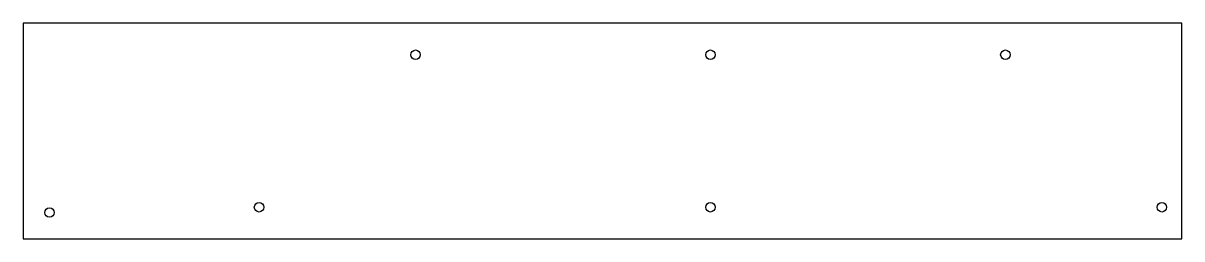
# Model space of a CAD drawing. Header units: millimetres. Extents: x 0 to 2200, y 0 to 410.
import ezdxf

# ---------------------------------------------------------------- set-up
doc = ezdxf.new("R2010")
doc.units = ezdxf.units.MM
doc.layers.add('CORTE', color=7, linetype='CONTINUOUS')

msp = doc.modelspace()

# ---------------------------------------------------------------- linework, layer by layer
at = {"layer": 'CORTE'}
msp.add_lwpolyline([(0, 0), (2200, 0), (2200, 410), (0, 410)], close=True, dxfattribs=at)
for centre in [(745, 350), (1305, 350), (1865, 350), (447.86, 60), (1305, 60), (2162.14, 60), (50, 50)]:
    msp.add_circle(centre, 9, dxfattribs=at)

doc.saveas('drawing.dxf')
